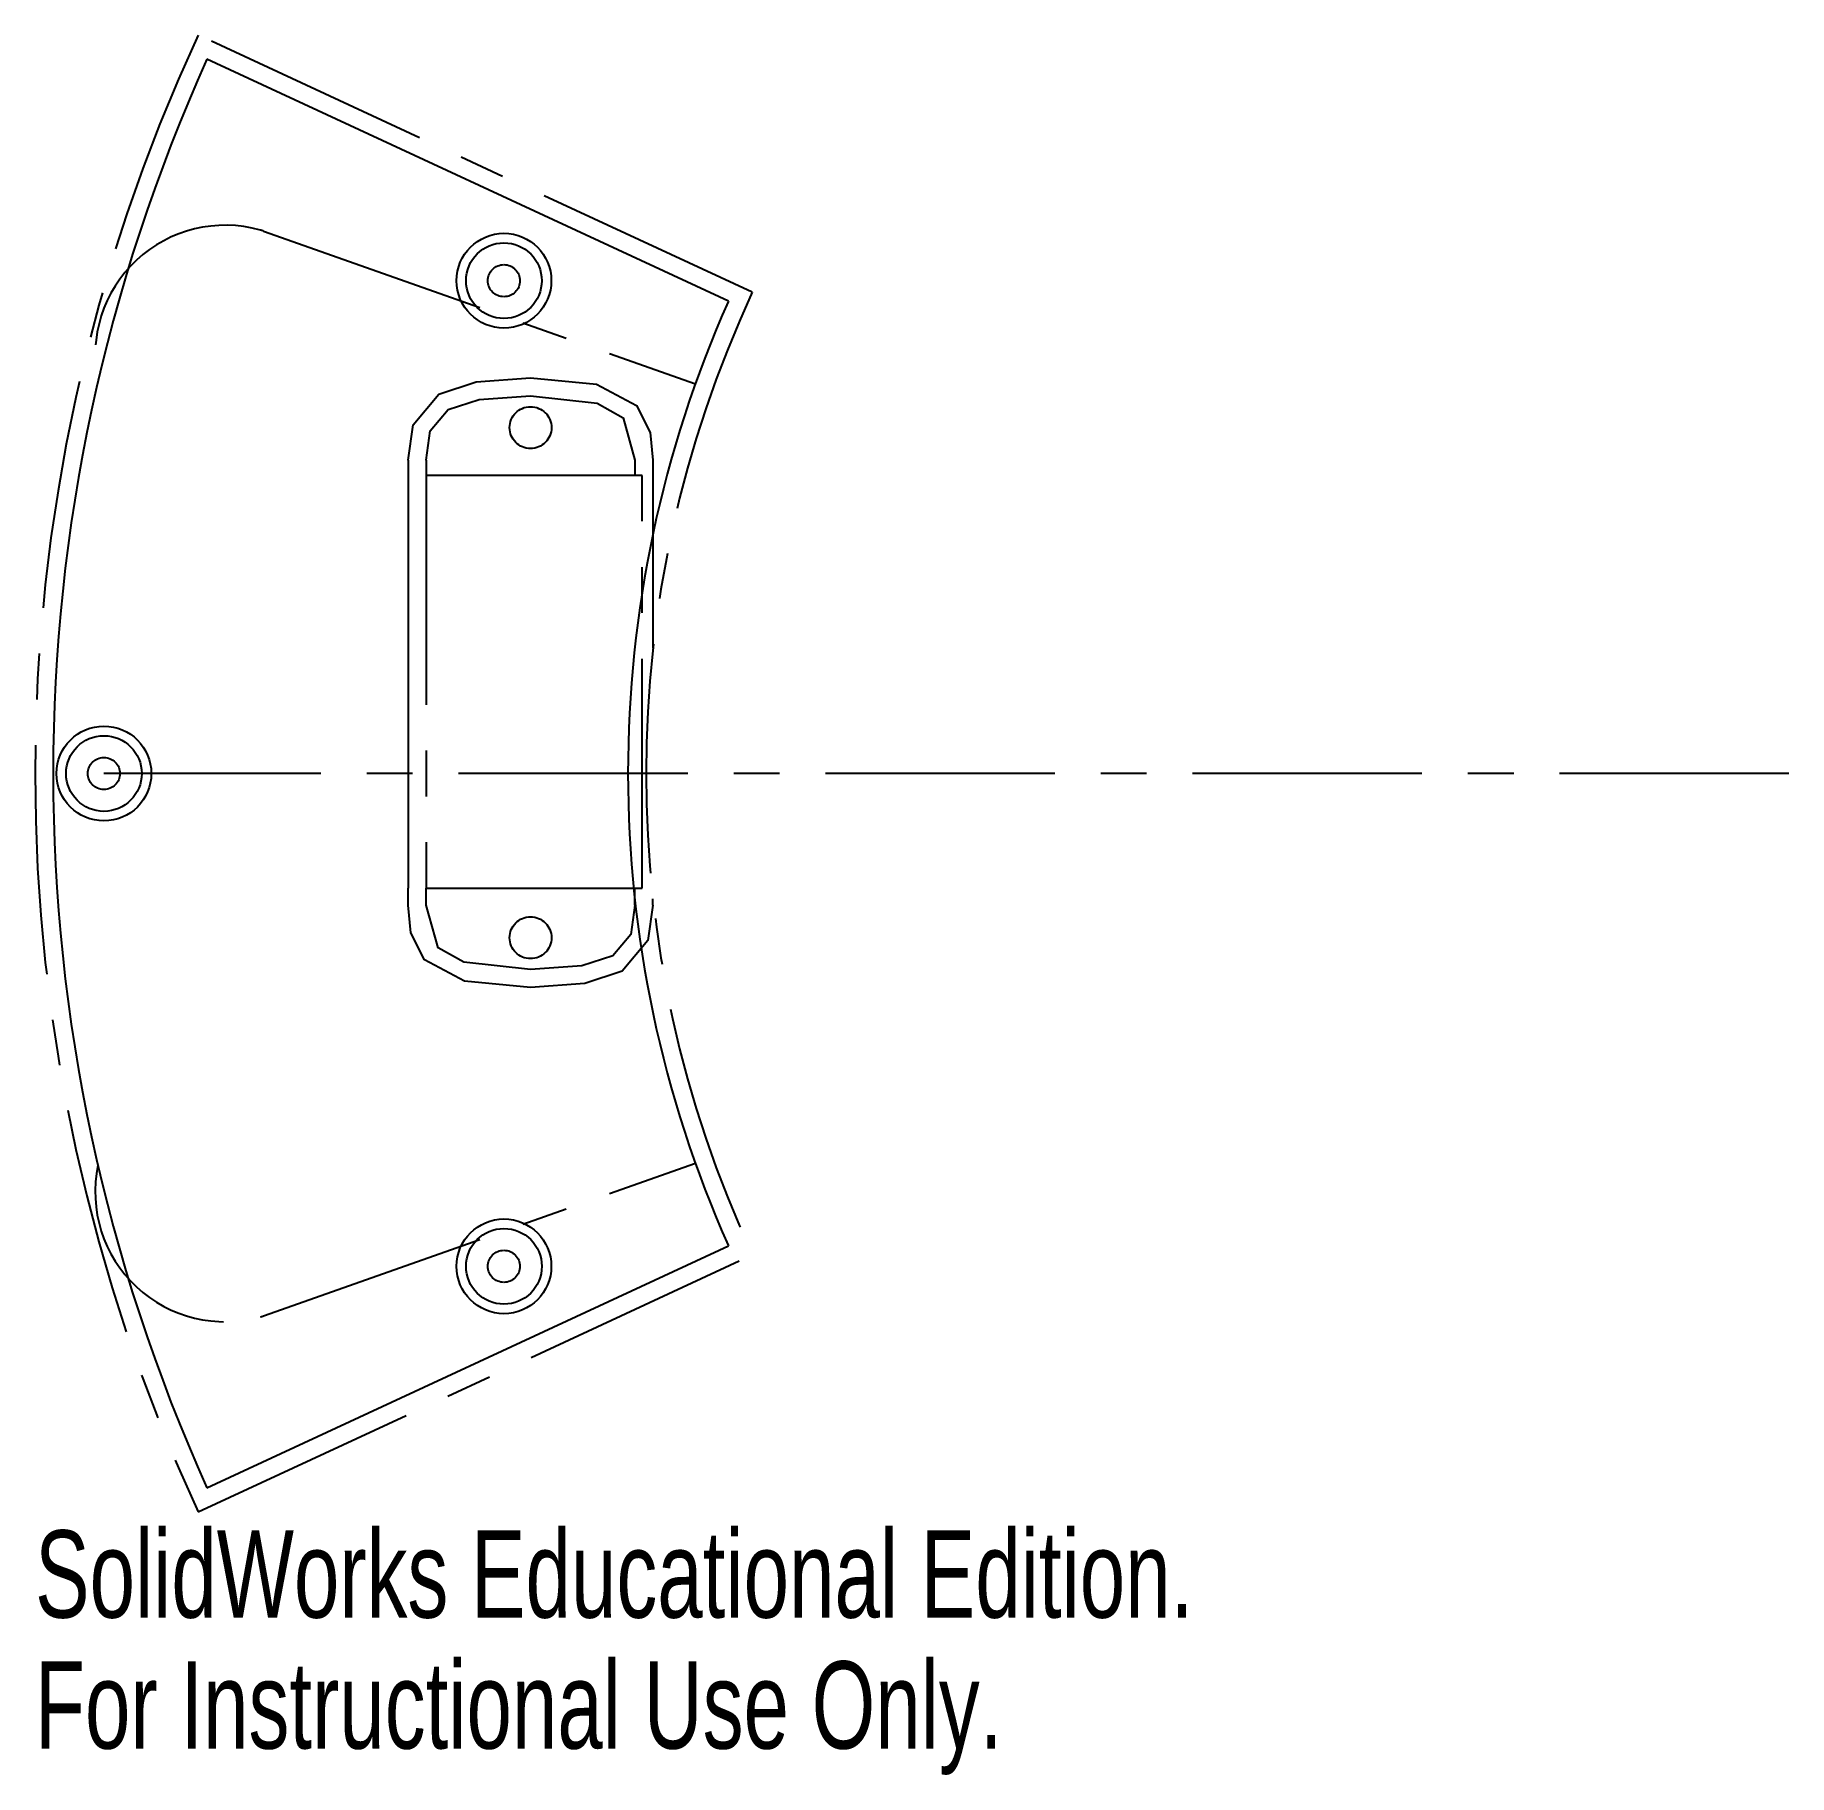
# Model space of a CAD drawing. Header units: millimetres. Extents: x -97.1 to 0, y -55.4 to 40.9.
import ezdxf

# ---------------------------------------------------------------- set-up
doc = ezdxf.new("R2010")
doc.units = ezdxf.units.MM
doc.linetypes.add('CENTERX2', pattern=[20.32, 12.7, -2.54, 2.54, -2.54])
doc.styles.add('SLDTEXTSTYLE0', font='TXT', dxfattribs={"width": 0.7})

msp = doc.modelspace()

# ---------------------------------------------------------------- linework, layer by layer
at = {"color": 7, "linetype": 'CENTERX2'}
for p, q in [((-57.395, 26.645), (-88.077, 40.888)), ((-84.462, 30.037), (-60.548, 21.579)), ((-75.453, 17.35), (-75.453, 16.51)), ((-63.5, 16.51), (-75.453, 16.51)), ((-75.453, 16.51), (-75.453, -6.35)), ((-63.896, 17.35), (-63.896, 16.51)), ((-63.5, -6.35), (-63.5, 16.51)), ((0, 0), (-93.295, 0)), ((-75.453, -6.35), (-63.5, -6.35)), ((-75.453, -7.292), (-75.453, -6.35)), ((-63.896, -7.292), (-63.896, -6.35)), ((-84.462, -30.037), (-60.548, -21.579)), ((-88.077, -40.888), (-57.395, -26.645))]:
    msp.add_line(p, q, dxfattribs=at)
at = {"color": 7, "linetype": 'Continuous'}
for p, q in [((-58.716, 26.156), (-87.586, 39.558)), ((-76.453, 17.357), (-76.453, 16.51)), ((-76.453, 16.51), (-76.453, -6.35)), ((-62.896, 17.357), (-62.896, 16.51)), ((-62.896, 16.51), (-62.896, 6.946)), ((-76.453, -7.298), (-76.453, -6.35)), ((-62.896, -7.298), (-62.896, -6.946)), ((-87.586, -39.558), (-58.716, -26.156))]:
    msp.add_line(p, q, dxfattribs=at)
at = {"color": 7, "linetype": 'Continuous', "flags": 128}
for points in [[(-76.453, 17.357), (-76.176, 19.305), (-74.743, 21.008), (-72.69, 21.693), (-69.674, 21.904)], [(-69.674, 21.904), (-66.017, 21.559), (-63.814, 20.374), (-63.048, 18.882), (-62.896, 17.357)], [(-75.453, 17.35), (-75.234, 18.97), (-74.234, 20.147), (-72.519, 20.708), (-69.674, 20.904)], [(-69.674, 20.904), (-65.979, 20.512), (-64.553, 19.702), (-63.896, 17.35)], [(-69.674, -11.846), (-73.332, -11.501), (-75.535, -10.316), (-76.301, -8.824), (-76.453, -7.298)], [(-69.674, -10.846), (-73.37, -10.453), (-74.796, -9.644), (-75.453, -7.292)], [(-63.896, -7.292), (-64.115, -8.911), (-65.115, -10.089), (-66.83, -10.65), (-69.674, -10.846)], [(-62.896, -7.298), (-63.173, -9.247), (-64.605, -10.95), (-66.658, -11.635), (-69.674, -11.846)]]:
    msp.add_lwpolyline(points, dxfattribs=at)
at = {"color": 7, "linetype": 'Continuous'}
for centre, radius in [((-71.146, 27.288), 2.623), ((-71.146, 27.288), 2.095), ((-93.295, 0), 2.623), ((-93.295, 0), 2.095), ((-71.146, -27.288), 2.623), ((-71.146, -27.288), 2.096)]:
    msp.add_circle(centre, radius, dxfattribs=at)
at = {"color": 7, "linetype": 'CENTERX2'}
for centre, radius in [((-71.146, 27.288), 0.889), ((-69.674, 19.152), 1.159), ((-93.295, 0), 0.889), ((-69.674, -9.093), 1.159), ((-71.146, -27.288), 0.889)]:
    msp.add_circle(centre, radius, dxfattribs=at)
for centre, radius, start, end in [((0, 0), 97.105, 155.09763, 204.90237), ((-86.58, 23.163), 7.197, 74.28886, 191.79452), ((-85.361, 27.496), 2.695, 70.52235, 74.28886), ((0, 0), 63.278, 155.09763, 204.90237), ((-86.58, -23.163), 7.197, 168.20548, 285.71114), ((-85.361, -27.496), 2.695, 285.71114, 289.47765)]:
    msp.add_arc(centre, radius, start, end, dxfattribs=at)
at = {"color": 7, "linetype": 'Continuous'}
for radius, start, end in [(96.105, 155.69382, 204.30618), (64.278, 155.98904, 204.01096)]:
    msp.add_arc((0, 0), radius, start, end, dxfattribs=at)

# ---------------------------------------------------------------- texts
at = {"color": 7, "linetype": 'Continuous', "char_height": 4.83362, "attachment_point": 1, "style": 'SLDTEXTSTYLE0'}
for s, insert in [('SolidWorks Educational Edition.', (-97.105, -41.908)), ('For Instructional Use Only.', (-97.105, -49.158))]:
    msp.add_mtext(s, dxfattribs=dict(at, insert=insert))

doc.saveas('drawing.dxf')
